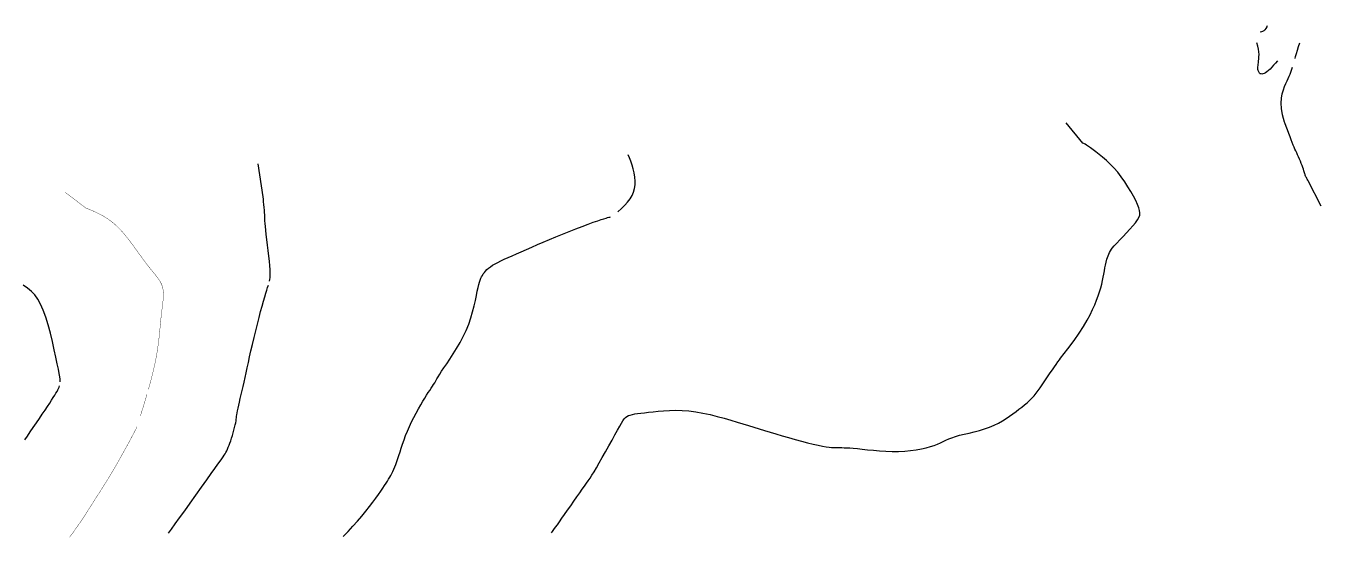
# Model space of a CAD drawing. Header units: millimetres. Extents: x 2235526 to 2245569, y 371981 to 382303.
# Drawn here: x 2244997 to 2245569, y 378745 to 378969 of the extents above; entities that cross this region are included whole.
import ezdxf

# ---------------------------------------------------------------- set-up
doc = ezdxf.new("R2010")
doc.units = ezdxf.units.MM
doc.linetypes.add('CONTI', pattern=[0])
for name, color, linetype, transparency in [('193', 10, 'CONTI', 0.7), ('195', 10, 'CONTI', 0.7), ('197', 10, 'CONTI', 0.7), ('199', 10, 'CONTI', 0.7), ('200', 10, 'CONTI', 0.7), ('201', 10, 'CONTI', 0.7)]:
    doc.layers.add(name, color=color, linetype=linetype, transparency=transparency)

msp = doc.modelspace()

# ---------------------------------------------------------------- linework, layer by layer
at = {"layer": '193'}
for points in [[(2245544.8, 378968.93), (2245544.62, 378968.5), (2245544.21, 378967.81), (2245543.76, 378967.26), (2245543.26, 378966.84), (2245542.73, 378966.53), (2245542.19, 378966.32), (2245541.64, 378966.21)], [(2245549.26, 378953.61), (2245548.43, 378952.56), (2245547.61, 378951.59), (2245546.81, 378950.71), (2245546.04, 378949.93), (2245545.31, 378949.25), (2245544.62, 378948.69), (2245543.98, 378948.25), (2245543.4, 378947.94), (2245542.88, 378947.76), (2245542.43, 378947.71), (2245542.04, 378947.76), (2245541.71, 378947.89), (2245541.43, 378948.1), (2245541.21, 378948.37), (2245541.02, 378948.67), (2245540.88, 378948.99), (2245540.78, 378949.33), (2245540.71, 378949.68), (2245540.67, 378950.06), (2245540.67, 378950.48), (2245540.69, 378950.95), (2245540.73, 378951.47), (2245540.8, 378952.06), (2245540.89, 378952.73), (2245540.99, 378953.49), (2245541.08, 378954.34), (2245541.14, 378955.29), (2245541.16, 378956.33), (2245541.09, 378957.47), (2245540.93, 378958.71), (2245540.65, 378960.06), (2245540.22, 378961.52)], [(2245557.06, 378954.57), (2245557.31, 378955.49), (2245557.68, 378956.82), (2245558.12, 378958.26), (2245558.63, 378959.83), (2245559.23, 378961.54)], [(2245552.38, 378926.6), (2245551.52, 378929.72), (2245551.05, 378932.5), (2245550.92, 378934.97), (2245551.06, 378937.15), (2245551.4, 378939.08), (2245551.89, 378940.78), (2245552.44, 378942.28), (2245553.01, 378943.61), (2245553.54, 378944.79), (2245554.02, 378945.85), (2245554.45, 378946.81), (2245554.85, 378947.71), (2245555.21, 378948.56), (2245555.54, 378949.4), (2245555.85, 378950.26), (2245556, 378950.75)]]:
    msp.add_lwpolyline(points, dxfattribs=at)
at = {"layer": '193', "elevation": 193}
msp.add_lwpolyline([(2245568.54, 378889.59), (2245562.8, 378900.77), (2245562.62, 378901.06), (2245562.43, 378901.39), (2245562.23, 378901.74), (2245562.03, 378902.1), (2245561.85, 378902.47), (2245561.69, 378902.81), (2245561.57, 378903.14), (2245561.47, 378903.46), (2245561.37, 378903.8), (2245561.27, 378904.18), (2245561.14, 378904.62), (2245560.98, 378905.15), (2245560.77, 378905.79), (2245560.49, 378906.54), (2245560.17, 378907.4), (2245559.8, 378908.33), (2245559.4, 378909.3), (2245558.99, 378910.28), (2245558.57, 378911.25), (2245558.17, 378912.18), (2245557.78, 378913.04), (2245557.4, 378913.87), (2245557.02, 378914.69), (2245556.64, 378915.55), (2245556.23, 378916.48), (2245555.81, 378917.53), (2245555.34, 378918.72), (2245554.84, 378920.07), (2245554.3, 378921.56), (2245553.73, 378923.11), (2245553.14, 378924.68), (2245552.54, 378926.22), (2245552.38, 378926.6)], dxfattribs=at)
at = {"layer": '195', "elevation": 195}
for points in [[(2245476.11, 378870.62), (2245476.45, 378871.02), (2245477.34, 378872.01), (2245478.49, 378873.24), (2245479.83, 378874.65), (2245481.29, 378876.19), (2245482.78, 378877.78), (2245484.23, 378879.36), (2245485.57, 378880.87), (2245486.71, 378882.25), (2245487.58, 378883.45), (2245488.19, 378884.52), (2245488.55, 378885.52), (2245488.65, 378886.54), (2245488.52, 378887.62), (2245488.16, 378888.85), (2245487.58, 378890.29), (2245486.78, 378891.98), (2245485.8, 378893.89), (2245484.65, 378895.96), (2245483.36, 378898.11), (2245481.94, 378900.29), (2245480.42, 378902.43), (2245478.82, 378904.48), (2245477.16, 378906.37), (2245475.49, 378908.11), (2245473.82, 378909.69), (2245472.2, 378911.1), (2245470.66, 378912.36), (2245469.22, 378913.46), (2245467.94, 378914.41), (2245466.82, 378915.2), (2245465.88, 378915.85), (2245465.08, 378916.37), (2245464.42, 378916.78), (2245463.88, 378917.11), (2245463.46, 378917.35), (2245456.15, 378926.3)], [(2245229.08, 378745.58), (2245229.6, 378746.27), (2245230.2, 378747.1), (2245230.9, 378748.07), (2245231.71, 378749.21), (2245232.64, 378750.52), (2245233.71, 378752.04), (2245234.91, 378753.76), (2245236.21, 378755.62), (2245237.57, 378757.57), (2245238.94, 378759.53), (2245240.28, 378761.44), (2245241.54, 378763.23), (2245242.68, 378764.84), (2245243.67, 378766.22), (2245244.54, 378767.44), (2245245.35, 378768.6), (2245246.14, 378769.77), (2245246.97, 378771.05), (2245247.89, 378772.53), (2245248.95, 378774.29), (2245250.17, 378776.41), (2245251.53, 378778.79), (2245252.96, 378781.33), (2245254.41, 378783.92), (2245255.81, 378786.44), (2245257.11, 378788.8), (2245258.26, 378790.87), (2245259.2, 378792.58), (2245259.98, 378793.95), (2245260.64, 378795.01), (2245261.22, 378795.83), (2245261.79, 378796.44), (2245262.38, 378796.9), (2245263.06, 378797.26), (2245263.85, 378797.54), (2245264.78, 378797.78), (2245265.85, 378797.99), (2245267.1, 378798.17), (2245268.52, 378798.35), (2245270.13, 378798.54), (2245271.94, 378798.75), (2245273.96, 378798.98), (2245276.18, 378799.21), (2245278.58, 378799.42), (2245281.15, 378799.57), (2245283.87, 378799.62), (2245286.73, 378799.55), (2245289.7, 378799.32), (2245292.77, 378798.92), (2245295.9, 378798.37), (2245299.05, 378797.69), (2245302.17, 378796.93), (2245305.22, 378796.11), (2245308.16, 378795.28), (2245310.95, 378794.45), (2245313.56, 378793.66), (2245316.02, 378792.91), (2245318.4, 378792.18), (2245320.74, 378791.46), (2245323.1, 378790.73), (2245325.54, 378789.99), (2245328.11, 378789.23), (2245330.84, 378788.43), (2245333.68, 378787.62), (2245336.54, 378786.82), (2245339.36, 378786.06), (2245342.05, 378785.35), (2245344.54, 378784.72), (2245346.75, 378784.21), (2245348.63, 378783.81), (2245350.2, 378783.53), (2245351.52, 378783.35), (2245352.64, 378783.23), (2245353.62, 378783.18), (2245354.51, 378783.16), (2245355.35, 378783.16), (2245356.21, 378783.16), (2245357.12, 378783.16), (2245358.13, 378783.14), (2245359.28, 378783.09), (2245360.62, 378783.02), (2245362.18, 378782.9), (2245364.02, 378782.73), (2245366.14, 378782.52), (2245368.52, 378782.27), (2245371.1, 378782.02), (2245373.82, 378781.8), (2245376.62, 378781.62), (2245379.43, 378781.52), (2245382.22, 378781.52), (2245384.92, 378781.65), (2245387.5, 378781.88), (2245389.95, 378782.22), (2245392.24, 378782.63), (2245394.35, 378783.1), (2245396.26, 378783.62), (2245397.95, 378784.17), (2245399.41, 378784.73), (2245400.71, 378785.3), (2245401.91, 378785.87), (2245403.09, 378786.44), (2245404.33, 378787), (2245405.69, 378787.55), (2245407.25, 378788.08), (2245409.07, 378788.59), (2245411.1, 378789.09), (2245413.29, 378789.61), (2245415.56, 378790.16), (2245417.86, 378790.76), (2245420.13, 378791.42), (2245422.31, 378792.16), (2245424.34, 378793.01), (2245426.23, 378793.93), (2245427.99, 378794.92), (2245429.63, 378795.94), (2245431.17, 378796.99), (2245432.61, 378798.03), (2245433.98, 378799.06), (2245435.29, 378800.04), (2245436.53, 378801), (2245437.71, 378801.95), (2245438.84, 378802.91), (2245439.92, 378803.89), (2245440.95, 378804.91), (2245441.94, 378805.98), (2245442.88, 378807.12), (2245443.8, 378808.32), (2245444.7, 378809.57), (2245445.58, 378810.86), (2245446.46, 378812.18), (2245447.33, 378813.51), (2245448.22, 378814.84), (2245449.12, 378816.17), (2245450.02, 378817.46), (2245450.89, 378818.7), (2245451.71, 378819.85), (2245452.47, 378820.89), (2245453.13, 378821.79), (2245453.67, 378822.54)]]:
    msp.add_lwpolyline(points, dxfattribs=at)
at = {"layer": '195'}
msp.add_lwpolyline([(2245453.67, 378822.54), (2245456.89, 378826.62), (2245459.61, 378830.29), (2245461.9, 378833.59), (2245463.8, 378836.56), (2245465.37, 378839.25), (2245466.67, 378841.71), (2245467.76, 378843.98), (2245468.68, 378846.09), (2245469.48, 378848.1), (2245470.19, 378850), (2245470.8, 378851.81), (2245471.33, 378853.54), (2245471.78, 378855.18), (2245472.16, 378856.73), (2245472.48, 378858.22), (2245472.75, 378859.63), (2245472.97, 378860.99), (2245473.19, 378862.3), (2245473.42, 378863.6), (2245473.71, 378864.9), (2245474.09, 378866.23), (2245474.59, 378867.61), (2245475.25, 378869.06), (2245476.11, 378870.62)], dxfattribs=at)
at = {"layer": '197'}
msp.add_lwpolyline([(2245258.43, 378887.09), (2245260.02, 378888.52), (2245261.44, 378889.94), (2245262.69, 378891.35), (2245263.76, 378892.77), (2245264.64, 378894.23), (2245265.32, 378895.72), (2245265.79, 378897.27), (2245266.04, 378898.9), (2245266.07, 378900.61), (2245265.92, 378902.38), (2245265.61, 378904.17), (2245265.18, 378905.94), (2245264.66, 378907.67), (2245264.09, 378909.3), (2245263.51, 378910.82), (2245262.94, 378912.18)], dxfattribs=at)
at = {"layer": '197', "elevation": 197}
msp.add_lwpolyline([(2245137.22, 378744), (2245139.4, 378746.24), (2245141.55, 378748.51), (2245143.61, 378750.78), (2245145.52, 378752.99), (2245147.28, 378755.13), (2245148.88, 378757.17), (2245150.34, 378759.11), (2245151.64, 378760.91), (2245152.81, 378762.56), (2245153.83, 378764.04), (2245154.72, 378765.35), (2245155.49, 378766.49), (2245156.16, 378767.51), (2245156.75, 378768.43), (2245157.28, 378769.3), (2245157.76, 378770.12), (2245158.21, 378770.95), (2245158.66, 378771.8), (2245159.1, 378772.7), (2245159.54, 378773.65), (2245159.98, 378774.67), (2245160.42, 378775.78), (2245160.87, 378776.99), (2245161.33, 378778.32), (2245161.8, 378779.76), (2245162.3, 378781.32), (2245162.84, 378782.98), (2245163.42, 378784.74), (2245164.06, 378786.58), (2245164.78, 378788.48), (2245165.58, 378790.44), (2245166.46, 378792.45), (2245167.42, 378794.46), (2245168.42, 378796.46), (2245169.45, 378798.4), (2245170.47, 378800.26), (2245171.46, 378802), (2245172.39, 378803.6), (2245173.26, 378805.01), (2245174.05, 378806.27), (2245174.78, 378807.39), (2245175.44, 378808.4), (2245176.04, 378809.32), (2245176.6, 378810.17), (2245177.11, 378810.97), (2245177.59, 378811.75), (2245178.06, 378812.56), (2245178.56, 378813.43), (2245179.14, 378814.4), (2245179.83, 378815.51), (2245180.66, 378816.82), (2245181.67, 378818.36), (2245182.89, 378820.15), (2245184.26, 378822.19), (2245185.74, 378824.43), (2245187.26, 378826.85), (2245188.76, 378829.41), (2245190.19, 378832.07), (2245191.48, 378834.81), (2245192.6, 378837.59), (2245193.54, 378840.36), (2245194.33, 378843.06), (2245194.99, 378845.64), (2245195.54, 378848.05), (2245196, 378850.24), (2245196.4, 378852.15), (2245196.75, 378853.74), (2245197.07, 378855.05), (2245197.37, 378856.12), (2245197.67, 378857.01), (2245197.97, 378857.76), (2245198.29, 378858.43), (2245198.64, 378859.05), (2245199.04, 378859.67), (2245199.5, 378860.3), (2245200.02, 378860.94), (2245200.64, 378861.58), (2245201.35, 378862.22), (2245202.17, 378862.86), (2245203.12, 378863.5), (2245204.2, 378864.14), (2245205.42, 378864.79), (2245206.79, 378865.46), (2245208.3, 378866.16), (2245209.95, 378866.9), (2245211.75, 378867.7), (2245213.69, 378868.55), (2245215.78, 378869.48), (2245218.02, 378870.47), (2245220.38, 378871.52), (2245222.88, 378872.61), (2245225.5, 378873.74), (2245228.24, 378874.9), (2245231.08, 378876.08), (2245234.01, 378877.26), (2245236.97, 378878.43), (2245239.88, 378879.56), (2245242.66, 378880.61), (2245245.25, 378881.58), (2245247.56, 378882.42), (2245249.52, 378883.11), (2245251.07, 378883.64), (2245252.26, 378884.03), (2245253.17, 378884.31), (2245253.85, 378884.5), (2245254.37, 378884.64), (2245254.8, 378884.76), (2245255.12, 378884.87)], dxfattribs=at)
at = {"layer": '199', "elevation": 199}
for points in [[(2245104.7, 378856.44), (2245104.85, 378857.25), (2245104.96, 378858.14), (2245105.01, 378859.14), (2245105.02, 378860.3), (2245104.97, 378861.65), (2245104.86, 378863.26), (2245104.67, 378865.29), (2245104.42, 378867.56), (2245104.14, 378869.97), (2245103.85, 378872.42), (2245103.56, 378874.8), (2245103.29, 378877.02), (2245103.07, 378878.97), (2245102.92, 378880.58), (2245102.81, 378881.91), (2245102.74, 378883.01), (2245102.7, 378883.97), (2245102.67, 378884.86), (2245102.63, 378885.74), (2245102.58, 378886.71), (2245102.49, 378887.8), (2245102.39, 378888.99), (2245102.27, 378890.22), (2245102.14, 378891.45), (2245102.02, 378892.61), (2245101.9, 378893.65), (2245099.72, 378908.15)], [(2245060.19, 378745.48), (2245061.46, 378747.19), (2245063.18, 378749.56), (2245065.1, 378752.23), (2245067.33, 378755.35), (2245069.76, 378758.75), (2245072.27, 378762.26), (2245074.74, 378765.71), (2245077.04, 378768.93), (2245079.05, 378771.74), (2245080.69, 378774.02), (2245081.98, 378775.81), (2245082.98, 378777.2), (2245083.73, 378778.27), (2245084.31, 378779.11), (2245084.76, 378779.8), (2245085.15, 378780.44), (2245085.51, 378781.09), (2245085.86, 378781.78), (2245086.21, 378782.52), (2245086.55, 378783.31), (2245086.9, 378784.18), (2245087.25, 378785.13), (2245087.61, 378786.16), (2245087.98, 378787.29), (2245088.35, 378788.48), (2245088.71, 378789.69), (2245089.06, 378790.9), (2245089.36, 378792.06), (2245089.63, 378793.14), (2245089.84, 378794.1), (2245089.99, 378794.92), (2245090.1, 378795.64), (2245090.18, 378796.3), (2245090.25, 378796.96), (2245090.33, 378797.66), (2245090.45, 378798.45), (2245090.61, 378799.39), (2245090.85, 378800.51), (2245091.14, 378801.8), (2245091.48, 378803.24), (2245091.85, 378804.82), (2245092.26, 378806.51), (2245092.68, 378808.3), (2245093.11, 378810.15), (2245093.54, 378812.07), (2245093.98, 378814.06), (2245094.43, 378816.14), (2245094.9, 378818.34), (2245095.41, 378820.67), (2245095.96, 378823.16), (2245096.56, 378825.82), (2245097.23, 378828.66), (2245097.93, 378831.61), (2245098.66, 378834.61), (2245099.4, 378837.57), (2245100.12, 378840.42), (2245100.82, 378843.09), (2245101.47, 378845.48), (2245102.09, 378847.7), (2245102.65, 378849.57), (2245103.13, 378851.15), (2245103.55, 378852.5), (2245103.92, 378853.66), (2245104.24, 378854.68)]]:
    msp.add_lwpolyline(points, dxfattribs=at)
at = {"layer": '200', "const_width": 0.15, "elevation": 200}
for points in [[(2245054.34, 378820.77), (2245055.01, 378824.28), (2245055.52, 378827.59), (2245055.93, 378830.71), (2245056.24, 378833.63), (2245056.51, 378836.37), (2245056.74, 378838.93), (2245056.98, 378841.31), (2245057.25, 378843.53), (2245057.51, 378845.59), (2245057.74, 378847.49), (2245057.9, 378849.26), (2245057.95, 378850.9), (2245057.86, 378852.41), (2245057.6, 378853.82), (2245057.14, 378855.13), (2245056.49, 378856.39), (2245055.66, 378857.65), (2245054.68, 378858.94), (2245053.55, 378860.31), (2245052.31, 378861.82), (2245050.96, 378863.51), (2245049.53, 378865.4), (2245048.02, 378867.45), (2245046.48, 378869.59), (2245044.91, 378871.76), (2245043.33, 378873.89), (2245041.76, 378875.91), (2245040.23, 378877.77), (2245038.76, 378879.4), (2245037.32, 378880.82), (2245035.93, 378882.05), (2245034.57, 378883.13), (2245033.24, 378884.06), (2245031.92, 378884.89), (2245030.61, 378885.63), (2245029.3, 378886.3), (2245028.03, 378886.92), (2245026.81, 378887.47), (2245025.67, 378887.95), (2245024.64, 378888.37), (2245023.74, 378888.72), (2245014.71, 378895.54)], [(2245051.33, 378808.79), (2245052.43, 378812.78), (2245053.45, 378816.82), (2245054.34, 378820.77)], [(2245047.77, 378797.09), (2245048.61, 378799.75), (2245049.61, 378802.97), (2245050.7, 378806.6)], [(2245016.61, 378743.73), (2245018.39, 378746.19), (2245019.94, 378748.38), (2245021.22, 378750.22), (2245022.28, 378751.77), (2245023.17, 378753.12), (2245023.96, 378754.35), (2245024.71, 378755.54), (2245025.49, 378756.78), (2245026.36, 378758.14), (2245027.36, 378759.7), (2245028.49, 378761.46), (2245029.74, 378763.39), (2245031.07, 378765.48), (2245032.48, 378767.72), (2245033.93, 378770.08), (2245035.42, 378772.54), (2245036.91, 378775.08), (2245038.37, 378777.64), (2245039.78, 378780.15), (2245041.1, 378782.54), (2245042.31, 378784.74), (2245043.36, 378786.68), (2245044.22, 378788.29), (2245046.05, 378791.74), (2245046.25, 378792.36)]]:
    msp.add_lwpolyline(points, dxfattribs=at)
at = {"layer": '201', "elevation": 201}
for points in [[(2245012.41, 378812.09), (2245012.41, 378812.66), (2245012.35, 378813.4), (2245012.21, 378814.42), (2245011.97, 378815.8), (2245011.61, 378817.68), (2245011.12, 378820.13), (2245010.53, 378822.99), (2245009.82, 378826.29), (2245009, 378829.86), (2245008.08, 378833.56), (2245007.09, 378837.21), (2245006.04, 378840.67), (2245004.93, 378843.77), (2245003.79, 378846.39), (2245002.56, 378848.58), (2245001.22, 378850.42), (2244999.71, 378852), (2244998.01, 378853.4), (2244996.07, 378854.72)], [(2244996.87, 378786.58), (2244998, 378788.26), (2244999.24, 378790.11), (2245000.55, 378792.05), (2245001.9, 378794.04), (2245003.25, 378796.02), (2245004.54, 378797.93), (2245005.75, 378799.71), (2245006.83, 378801.32), (2245007.8, 378802.77), (2245008.64, 378804.06), (2245009.38, 378805.21), (2245010.02, 378806.23), (2245010.56, 378807.14), (2245011.02, 378807.94), (2245011.38, 378808.63), (2245011.68, 378809.25), (2245011.91, 378809.81), (2245012.09, 378810.33)]]:
    msp.add_lwpolyline(points, dxfattribs=at)

doc.saveas('drawing.dxf')
